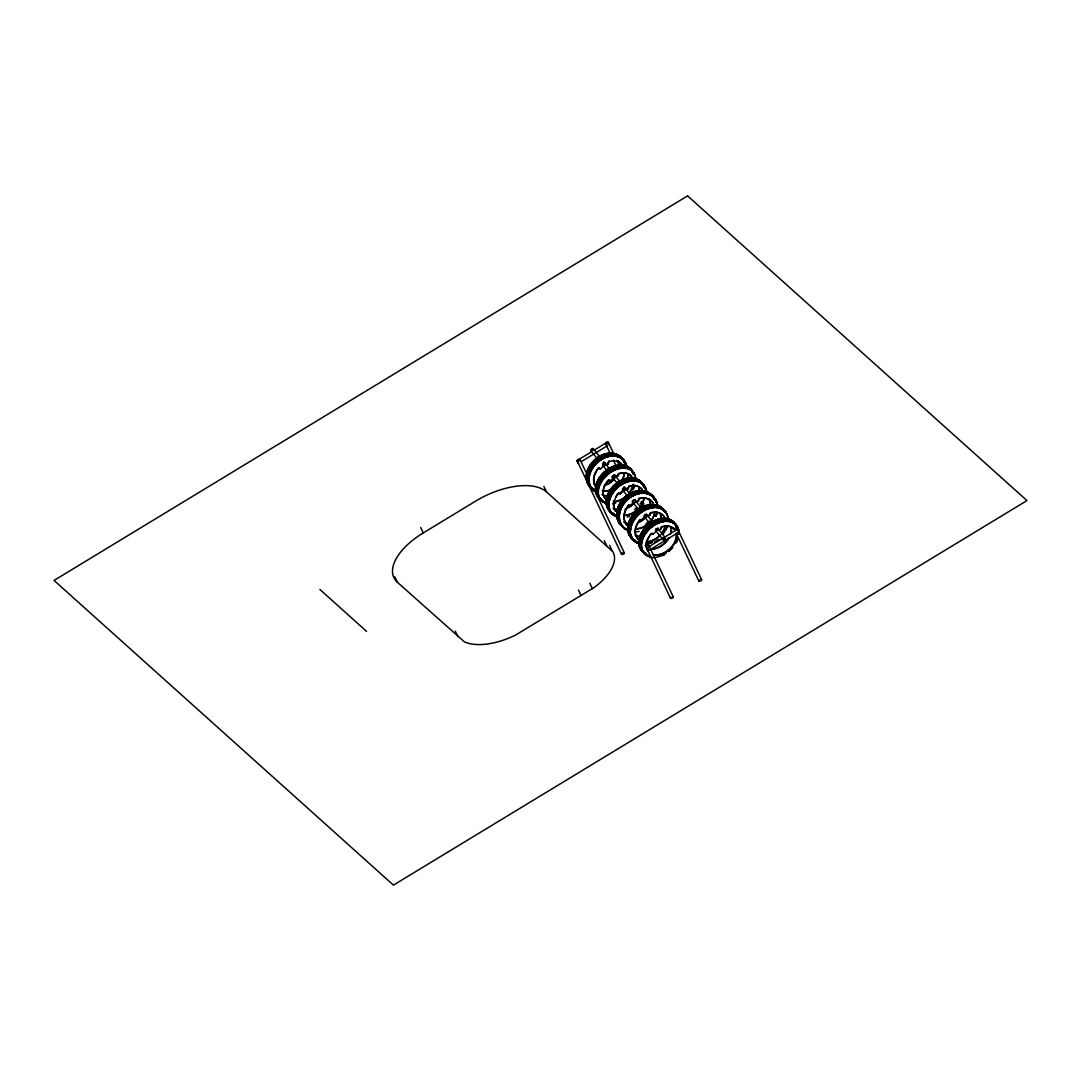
<?xml version="1.0" encoding="UTF-8"?>
<svg xmlns="http://www.w3.org/2000/svg" width="1081" height="1081" viewBox="0 0 1081 1081"><rect width="100%" height="100%" fill="white"/><g stroke="black" fill="none" stroke-linecap="round" stroke-linejoin="round"><path stroke-width="1.5" d="M615.13 477.113A12.742 8.837 -41.2 0 1 617.954 476.005L618.967 473.397A17.201 11.932 -41.2 0 1 622.859 472.775M618.305 473.654L617.913 474.762M661.032 527.92L661.41 526.812L661.059 529.15A12.742 8.837 -41.2 0 0 658.248 530.258M624.129 490.234L622.872 490.45L623.359 488.639A1.716 1.419 -45.8 0 1 624.534 487.963L625.818 488.423L625.25 489.436M632.534 501.26L632.871 502.543M607.873 463.168L608.319 463.979A12.742 9.648 -43.2 0 0 600.306 469.14L598.752 467.614L598.198 468.154A17.201 13.026 -43.2 0 0 595.536 486.409M625.534 489.909A12.742 9.31 -42.3 0 1 628.372 488.815L627.926 487.99M647.1 516.502A12.742 9.31 -42.3 0 1 649.924 515.407L649.857 514.124M617.521 475.113L617.954 476.005M647.006 515.083L644.925 514.502L644.614 516.691M612.238 476.843L613.94 474.951M576.862 460.668L578.47 463.33L576.862 460.668L591.239 451.953M677.611 529.298L647.411 547.621L648.208 549.418L649.032 550.27L679.219 531.947L677.611 529.298L677.801 530.082M649.032 550.27L647.411 547.621M609.157 480.383L608.022 480.423A17.201 11.932 -41.2 0 0 606.198 482.734M652.235 533.541L653.046 534.298A12.742 8.837 -41.2 0 1 655.383 532.109M638.371 499.935L639.249 498.3A17.201 13.54 -44.5 0 1 652.762 502.516M632.682 500.827L634.115 499.76M602.603 463.654C603.32 461.303 607.373 463.452 604.792 464.816M655.613 529.163L658.14 528.339M608.198 462.654L609.144 461.101M647.114 515.759L647.195 514.799L646.1 514.556A1.716 1.419 -45.8 0 0 644.925 515.232L645.006 517.164M626.615 507.786A17.201 13.54 -44.5 0 1 628.331 505.368L628.872 504.827L628.601 505.638A17.201 13.54 -44.5 0 0 627.899 526.082M597.658 457.858L597.982 457.533A1.73 0.716 -36.9 0 1 598.347 457.249M619.602 493.301L618.332 493.085A17.201 12.553 -42.3 0 0 615.805 496.692M624.548 490.45A12.742 9.31 -42.3 0 0 620.359 493.963L618.629 493.409A17.201 12.553 -42.3 0 0 615.602 511.286M646.114 517.042A12.742 9.31 -42.3 0 0 641.925 520.556L640.182 520.002A17.201 12.553 -42.3 0 0 639.493 540.203M608.873 480.234L608.319 480.761A17.201 11.932 -41.2 0 0 607.036 500.314M652.384 533.771L651.424 533.906A17.201 11.932 -41.2 0 0 647.938 551.269M607.36 469.627L608.076 469.046M650.465 522.785L651.181 522.204M634.952 502.07L635.831 500.895L635.033 499.922M614.548 477.005L615.075 475.235M657.653 530.149L658.491 528.771M624.48 489.22C627.75 486.923 620.859 487.423 622.737 490.22M394.849 576.876L397.443 582.335L464.33 641.79A51.523 25.525 -25.4 0 0 515.326 635.196L594.158 587.51A50.672 25.106 -25.4 0 0 612.859 551.702L546.486 491.869L543.892 486.409M654.181 542.243L658.829 539.257M397.443 582.335A57.334 28.403 -25.4 0 1 423.252 532.919L475.816 501.016A57.334 28.403 -25.4 0 1 546.486 491.869M594.118 450.196L607.049 442.345M581.348 461.587L607.225 445.872M656.883 530.663L655.681 530.947L656.221 529.19A1.716 1.365 -44.3 0 1 657.383 528.528L658.194 528.393M634.196 502.597L632.858 502.692L633.263 500.787A1.716 1.486 -49 0 1 634.425 500.111L635.493 500.341M613.413 477.707L612.522 477.559L613.103 476.045A1.716 1.365 -44.3 0 1 614.278 475.37L615.075 475.464M618.602 474.005L619.264 473.735A17.201 11.932 -41.2 0 1 631.912 476.991M661.707 527.15L662.383 526.879A17.201 11.932 -41.2 0 1 675.017 530.149M664.464 555.039L654.748 557.755L650.276 557.296M628.615 486.896L629.277 486.045A17.201 12.553 -42.3 0 1 635.682 485.68M628.601 486.315L629.561 486.369A17.201 12.553 -42.3 0 1 642.546 490.017M650.167 512.907L651.127 512.962A17.201 12.553 -42.3 0 1 664.099 516.61M603.657 465.533L602.671 465.222L603.184 463.641A1.716 1.446 -47.2 0 1 604.36 462.965L605.468 463.222M608.454 461.357L609.414 461.398A17.201 13.026 -43.2 0 1 622.642 465.316M638.574 498.557L639.533 498.584A17.201 13.54 -44.5 0 1 653.032 502.787M608.833 468.627L609.725 468.614M619.21 481.572L620.048 481.491M635.79 531.825L639.128 531.433M679.125 531.947L678.395 531.095M640.817 519.515L641.925 520.556M652.289 533.501L652.924 534.19M319.868 589.442L366.594 631.399M609.279 480.437L609.927 481.14A12.742 8.837 -41.2 0 1 612.265 478.951M619.71 493.274L620.359 493.963M599.131 467.992L600.306 469.14M609.927 481.14L608.576 479.896M629.142 505.097L630.534 506.476A12.742 10.026 -44.5 0 1 634.682 502.908M638.074 500.841L638.533 501.3A12.742 10.026 -44.5 0 0 635.669 502.368M598.752 467.614L598.482 468.451A17.201 13.026 -43.2 0 0 595.82 486.707M651.992 533.392L651.127 533.568A17.201 11.932 -41.2 0 0 649.316 535.892M593.239 448.723L599.59 456.56M603.833 461.776L609.13 468.316M614.413 474.843L619.71 481.369M623.953 486.599L629.237 493.125M634.533 499.652L640.884 507.489M646.181 514.029L652.532 521.866M657.829 528.393L665.247 537.527M590.875 450.736L596.172 457.263M602.522 465.1L606.765 470.33M612.049 476.856L616.292 482.072M622.561 490.071L626.872 495.139M632.169 501.665L638.52 509.502M643.817 516.029L650.167 523.866M655.464 530.406L662.883 539.541M608.09 443.534L608.671 444.75M677.138 528.096A1.554 0.77 -25.4 0 1 675.233 529.663A1.554 0.77 -25.4 0 1 674.801 528.406A1.554 0.77 -25.4 0 1 677.138 528.096L701.623 579.646M676.463 533.892L698.785 580.889M608.333 442.318A1.554 0.77 -25.4 0 1 606.414 443.899A1.554 0.77 -25.4 0 1 605.995 442.629A1.554 0.77 -25.4 0 1 608.333 442.318L613.346 452.871M616.913 460.398L619.062 464.911M605.495 443.575L610.495 454.115M613.359 460.141L615.508 464.654M648.303 544.243A1.554 0.77 -25.4 0 1 646.384 545.81A1.554 0.77 -25.4 0 1 645.952 544.54A1.554 0.77 -25.4 0 1 648.303 544.243L673.274 596.847M645.465 545.486L670.436 598.09M579.997 459.533A1.554 0.77 -25.4 0 1 578.078 461.101A1.554 0.77 -25.4 0 1 577.646 459.83A1.554 0.77 -25.4 0 1 579.997 459.533L586.429 473.086M595.009 491.152L624.332 552.904M577.159 460.776L621.494 554.148M609.562 545.365L612.157 550.837M604.32 540.662L606.914 546.121M589.794 583.227L592.388 588.699M578.511 590.077L581.105 595.55M420.658 527.447L423.252 532.919M455.277 631.128L457.871 636.587M638.844 498.827L638.533 501.3M608.738 461.655L608.319 463.979M650.451 513.218L649.924 515.407M628.885 486.626L628.372 488.815M701.029 579.308A1.554 0.77 -25.4 0 1 701.299 580.429A1.554 0.77 -25.4 0 1 699.177 581.2A1.554 0.77 -25.4 0 1 699.272 579.943M623.034 552.661A1.554 0.77 -25.4 0 1 624.264 553.35A1.554 0.77 -25.4 0 1 622.088 554.485A1.554 0.77 -25.4 0 1 621.98 553.202M672.963 596.563A1.554 0.77 -25.4 0 1 672.787 597.793A1.554 0.77 -25.4 0 1 670.747 598.374A1.554 0.77 -25.4 0 1 670.936 597.144M647.735 555.553A21.458 14.877 -41.2 0 1 649.586 527.298A21.458 14.877 -41.2 0 1 677.976 528.879M648.6 555.431A21.458 14.877 -41.2 0 1 647.735 528.028A21.458 14.877 -41.2 0 1 677.098 527.042M676.314 533.055A17.201 11.932 -41.2 0 1 669.963 549.107A17.201 11.932 -41.2 0 1 653.14 554.783M676.22 533.811A17.201 11.932 -41.2 0 1 669.112 549.27A17.201 11.932 -41.2 0 1 652.843 554.445M646.06 544.581A17.201 11.932 -41.2 0 1 648.546 537.095M662.085 526.542A17.201 11.932 -41.2 0 1 674.72 529.812M643.492 551.81A21.188 14.688 -41.2 0 1 646.992 525.744A21.188 14.688 -41.2 0 1 674.125 523.082M671.233 527.244A17.201 11.932 -41.2 0 1 671.125 533.149M669.031 538.162A17.201 11.932 -41.2 0 1 651.613 549.337M670.936 526.906A17.201 11.932 -41.2 0 1 670.463 534.068M668.734 537.811A17.201 11.932 -41.2 0 1 651.316 548.999M649.857 556.512A21.188 14.688 -41.2 0 1 649.019 529.46A21.188 14.688 -41.2 0 1 678.017 528.474M678.409 529.744A21.188 14.688 -41.2 0 1 678.76 533.973M677.841 538.568A21.188 14.688 -41.2 0 1 676.341 542.054M672.517 547.54A21.188 14.688 -41.2 0 1 668.477 551.324M649.735 556.729A21.458 14.877 -41.2 0 1 651.681 526.866A21.458 14.877 -41.2 0 1 678.99 533.919M678.057 538.554A21.458 14.877 -41.2 0 1 675.909 543.243M672.679 547.648A21.458 14.877 -41.2 0 1 668.585 551.472M666.315 553.094A21.458 14.877 -41.2 0 1 663.923 554.472M648.397 555.931A21.188 14.688 -41.2 0 1 650.208 528.028A21.188 14.688 -41.2 0 1 678.26 529.582M678.517 530.92A21.188 14.688 -41.2 0 1 678.611 533.811M677.692 538.392A21.188 14.688 -41.2 0 1 676.193 541.878M672.368 547.378A21.188 14.688 -41.2 0 1 669.409 550.283M647.411 554.796A21.188 14.688 -41.2 0 1 648.546 527.514A21.188 14.688 -41.2 0 1 676.882 527.177M645.857 553.404A21.458 14.877 -41.2 0 1 647.006 525.785A21.458 14.877 -41.2 0 1 675.693 525.434M647.897 555.729A21.458 14.877 -41.2 0 1 649.735 527.474A21.458 14.877 -41.2 0 1 678.138 529.055M671.22 548.081A21.458 14.877 -41.2 0 1 668.085 550.891M649.586 556.553A21.458 14.877 -41.2 0 1 651.532 526.69A21.458 14.877 -41.2 0 1 678.841 533.744M677.909 538.392A21.458 14.877 -41.2 0 1 676.395 541.919M672.517 547.472A21.458 14.877 -41.2 0 1 668.436 551.31M641.344 548.013A21.188 14.688 -41.2 0 1 655.883 523.474A21.188 14.688 -41.2 0 1 677.909 529.163M675.193 542.608A21.188 14.688 -41.2 0 1 673.72 544.838M672.004 546.959A21.188 14.688 -41.2 0 1 667.977 550.742M648.032 555.512A21.188 14.688 -41.2 0 1 641.749 549.283M646.222 553.81A21.458 14.877 -41.2 0 1 648.06 525.555A21.458 14.877 -41.2 0 1 676.463 527.136M671.909 520.961A21.188 14.688 -41.2 0 1 675.828 525.974M646.357 553.607A21.188 14.688 -41.2 0 1 643.857 530.42A21.188 14.688 -41.2 0 1 670.774 520.285M644.627 553.107A21.188 14.688 -41.2 0 1 648.127 527.042A21.188 14.688 -41.2 0 1 675.26 524.38M646.843 554.526A21.458 14.877 -41.2 0 1 647.992 526.906A21.458 14.877 -41.2 0 1 676.679 526.555M640.857 543.608A21.188 14.688 -41.2 0 1 658.153 522.204A21.188 14.688 -41.2 0 1 677.746 529.001M671.855 546.783A21.188 14.688 -41.2 0 1 667.828 550.567M645.519 554.134A21.188 14.688 -41.2 0 1 641.195 547.837M617.075 516.461A21.458 15.675 -42.3 0 1 617.413 486.193A21.458 15.675 -42.3 0 1 646.154 491.95M612.765 514.164A21.458 15.675 -42.3 0 1 617.67 485.099A21.458 15.675 -42.3 0 1 645.222 488.531M644.235 497.868A17.201 12.553 -42.3 0 1 639.52 507.894M638.506 508.989A17.201 12.553 -42.3 0 1 624.642 515.488M643.952 497.544A17.201 12.553 -42.3 0 1 639.222 507.57M638.222 508.678A17.201 12.553 -42.3 0 1 624.345 515.178M615.305 510.975A17.201 12.553 -42.3 0 1 614.157 500.544M636.844 485.95A17.201 12.553 -42.3 0 1 642.249 489.693M613.873 513.624A21.188 15.472 -42.3 0 1 607.265 507.043M606.833 505.705A21.188 15.472 -42.3 0 1 618.521 482.004A21.188 15.472 -42.3 0 1 641.749 483.234M611.576 512.475A21.188 15.472 -42.3 0 1 615.711 484.342A21.188 15.472 -42.3 0 1 643.195 485.815M639.02 487.639A17.201 12.553 -42.3 0 1 639.412 491.193M633.588 503.57A17.201 12.553 -42.3 0 1 624.98 509.11M616.075 509.624A17.201 12.553 -42.3 0 1 612.995 508.192M638.736 487.315A17.201 12.553 -42.3 0 1 639.128 490.869M633.29 503.26A17.201 12.553 -42.3 0 1 627.331 507.665M618.17 509.719A17.201 12.553 -42.3 0 1 613.657 508.448M614.035 515.178A21.188 15.472 -42.3 0 1 618.17 487.045A21.188 15.472 -42.3 0 1 645.654 488.517M646.1 489.855A21.188 15.472 -42.3 0 1 646.56 492.733M616.332 516.704A21.458 15.675 -42.3 0 1 618.778 486.315A21.458 15.675 -42.3 0 1 646.789 492.652M643.952 503.76A21.458 15.675 -42.3 0 1 642.506 506.057M629.642 516.218A21.458 15.675 -42.3 0 1 627.142 517.029M638.912 481.788A21.188 15.472 -42.3 0 1 646.411 492.571M613.886 515.015A21.188 15.472 -42.3 0 1 613.062 492.301A21.188 15.472 -42.3 0 1 637.56 481.329M637.952 480.734A21.188 15.472 -42.3 0 1 644.546 487.315M612.927 513.961A21.188 15.472 -42.3 0 1 612.116 491.247A21.188 15.472 -42.3 0 1 636.601 480.275M613.724 513.84A21.458 15.675 -42.3 0 1 614.049 485.288A21.458 15.675 -42.3 0 1 643.263 485.518M613.711 515.218A21.458 15.675 -42.3 0 1 620.129 485.045A21.458 15.675 -42.3 0 1 646.654 492.49M615.846 515.786A21.188 15.472 -42.3 0 1 616.832 486.963A21.188 15.472 -42.3 0 1 645.452 489.153M611.751 513.056A21.458 15.675 -42.3 0 1 616.656 483.977A21.458 15.675 -42.3 0 1 644.208 487.409M611.914 512.853A21.188 15.472 -42.3 0 1 616.062 484.72A21.188 15.472 -42.3 0 1 643.533 486.193M641.641 501.381A21.188 15.472 -42.3 0 1 640.209 503.651M636.614 507.813A21.188 15.472 -42.3 0 1 634.533 509.637M614.967 514.826A21.188 15.472 -42.3 0 1 613.994 487.95A21.188 15.472 -42.3 0 1 642.857 484.45M616.197 515.515A21.458 15.675 -42.3 0 1 614.494 487.153A21.458 15.675 -42.3 0 1 644.371 486.734M614.373 514.542A21.458 15.675 -42.3 0 1 615.373 485.355A21.458 15.675 -42.3 0 1 644.357 487.572M613.873 513.988A21.458 15.675 -42.3 0 1 614.197 485.437A21.458 15.675 -42.3 0 1 643.411 485.68M606.981 502.03A21.188 15.472 -42.3 0 1 623.129 480.586A21.188 15.472 -42.3 0 1 643.681 486.355M612.062 513.016A21.188 15.472 -42.3 0 1 607.009 503.543M619.872 493.436A12.742 9.31 -42.3 0 1 622.183 491.22M625.048 489.369A12.742 9.31 -42.3 0 1 627.885 488.274M638.628 543.054A21.458 15.675 -42.3 0 1 637.587 514.043A21.458 15.675 -42.3 0 1 667.247 515.623M638.168 542.554A21.458 15.675 -42.3 0 1 635.196 515.569A21.458 15.675 -42.3 0 1 665.031 511.327M665.247 527.042A17.201 12.553 -42.3 0 1 661.086 534.487M660.072 535.581A17.201 12.553 -42.3 0 1 646.208 542.081M664.964 526.717A17.201 12.553 -42.3 0 1 661.721 533.014M659.788 535.257A17.201 12.553 -42.3 0 1 647.208 541.689M639.195 539.878A17.201 12.553 -42.3 0 1 635.723 527.136M636.168 525.839A17.201 12.553 -42.3 0 1 639.898 519.677M650.843 512.637A17.201 12.553 -42.3 0 1 658.41 512.543M659.505 512.907A17.201 12.553 -42.3 0 1 663.815 516.286M659.288 506.259A21.188 15.472 -42.3 0 0 633.263 514.718A21.188 15.472 -42.3 0 0 632.993 538.906A21.188 15.472 -42.3 0 1 635.898 512.178A21.188 15.472 -42.3 0 1 663.464 509.989M660.45 506.975A21.188 15.472 -42.3 0 1 663.315 509.827M660.586 514.232A17.201 12.553 -42.3 0 1 660.977 517.785M637.641 536.217A17.201 12.553 -42.3 0 1 635.506 535.365M660.288 513.907A17.201 12.553 -42.3 0 1 660.68 517.461M639.736 536.311A17.201 12.553 -42.3 0 1 635.223 535.041M667.653 516.448A21.188 15.472 -42.3 0 1 668.126 519.326M666.95 526.744A21.188 15.472 -42.3 0 1 665.315 530.298M639.398 543.54A21.188 15.472 -42.3 0 1 636.763 542.486M635.601 541.77A21.188 15.472 -42.3 0 1 631.007 535.176M630.52 530.785A21.188 15.472 -42.3 0 1 654.789 507.53M656.329 507.57A21.188 15.472 -42.3 0 1 665.923 512.705M666.855 513.705A21.458 15.675 -42.3 0 1 668.355 519.245M667.166 526.758A21.458 15.675 -42.3 0 1 665.518 530.352M664.829 531.514A21.458 15.675 -42.3 0 1 663.234 533.771M652.451 542.297A21.458 15.675 -42.3 0 1 648.708 543.621M639.276 543.757A21.458 15.675 -42.3 0 1 636.304 516.772A21.458 15.675 -42.3 0 1 666.139 512.529M667.518 516.286A21.188 15.472 -42.3 0 1 667.977 519.164M666.801 526.582A21.188 15.472 -42.3 0 1 665.166 530.136M637.898 542.919A21.188 15.472 -42.3 0 1 630.858 535.014M630.372 530.622A21.188 15.472 -42.3 0 1 644.114 510.367A21.188 15.472 -42.3 0 1 664.95 511.489M634.493 540.554A21.188 15.472 -42.3 0 1 629.899 533.96M629.601 532.555A21.188 15.472 -42.3 0 1 642.371 509.773A21.188 15.472 -42.3 0 1 664.829 511.489M635.29 540.432A21.458 15.675 -42.3 0 1 635.614 511.881A21.458 15.675 -42.3 0 1 664.829 512.11M638.776 543.216A21.458 15.675 -42.3 0 1 637.074 514.853A21.458 15.675 -42.3 0 1 666.95 514.434M667.747 516.164A21.458 15.675 -42.3 0 1 668.22 519.083M667.031 526.596A21.458 15.675 -42.3 0 1 665.369 530.19M652.302 542.135A21.458 15.675 -42.3 0 1 648.573 543.459M639.128 543.594A21.458 15.675 -42.3 0 1 636.155 516.623A21.458 15.675 -42.3 0 1 665.991 512.38M638.898 543A21.188 15.472 -42.3 0 1 632.236 538.379M631.534 537.216A21.188 15.472 -42.3 0 1 637.871 514.34A21.188 15.472 -42.3 0 1 661.396 508.597M663.639 510.137A21.188 15.472 -42.3 0 1 665.437 512.164M633.304 539.649A21.458 15.675 -42.3 0 1 636.114 512.421A21.458 15.675 -42.3 0 1 664.018 510.205M633.48 539.446A21.188 15.472 -42.3 0 1 636.25 512.556A21.188 15.472 -42.3 0 1 663.815 510.367M634.088 540.108A21.188 15.472 -42.3 0 1 634.371 515.934A21.188 15.472 -42.3 0 1 660.383 507.475M662.626 509.029A21.188 15.472 -42.3 0 1 664.423 511.043M636.398 541.635A21.458 15.675 -42.3 0 1 636.723 513.083A21.458 15.675 -42.3 0 1 665.937 513.326M633.452 539.797A21.458 15.675 -42.3 0 1 636.25 512.583A21.458 15.675 -42.3 0 1 664.166 510.367M635.439 540.581A21.458 15.675 -42.3 0 1 635.763 512.029A21.458 15.675 -42.3 0 1 664.977 512.272M633.628 539.608A21.188 15.472 -42.3 0 1 628.561 530.136M628.547 528.623A21.188 15.472 -42.3 0 1 652.816 505.354M654.356 505.408A21.188 15.472 -42.3 0 1 663.95 510.529M638.763 542.838A21.188 15.472 -42.3 0 1 633.628 519.096A21.188 15.472 -42.3 0 1 661.261 508.435M662.423 509.151A21.188 15.472 -42.3 0 1 665.288 512.002M641.438 520.029A12.742 9.31 -42.3 0 1 643.749 517.813M646.614 515.961A12.742 9.31 -42.3 0 1 649.451 514.867M628.939 494.49A1.73 0.784 -37.5 0 1 629.331 494.328M626.926 529.704A21.458 16.891 -44.5 0 1 626.602 499.098A21.458 16.891 -44.5 0 1 656.505 502.3M627.912 529.785A21.458 16.891 -44.5 0 1 625.494 499.3A21.458 16.891 -44.5 0 1 656.059 501.854M654.708 513.772A17.201 13.54 -44.5 0 1 651.667 520.285M647.573 524.623A17.201 13.54 -44.5 0 1 635.817 529.001M654.437 513.502A17.201 13.54 -44.5 0 1 651.397 520.002M650.492 521.191A17.201 13.54 -44.5 0 1 635.547 528.717M627.629 525.798A17.201 13.54 -44.5 0 1 625.899 509.07M618.764 521.826A21.188 16.674 -44.5 0 1 622.359 500.057A21.188 16.674 -44.5 0 1 643.911 491.112M645.398 491.504A21.188 16.674 -44.5 0 1 652.465 496.544M645.533 491.639A21.188 16.674 -44.5 0 1 654.032 499.26M618.9 521.961A21.188 16.674 -44.5 0 1 622.494 500.192A21.188 16.674 -44.5 0 1 644.046 491.26M649.046 499.071A17.201 13.54 -44.5 0 1 650.492 503.76M646.127 516.745A17.201 13.54 -44.5 0 1 639.222 522.312M627.439 523.69A17.201 13.54 -44.5 0 1 624.196 522.096M648.776 498.8A17.201 13.54 -44.5 0 1 650.289 504.773M644.871 517.596A17.201 13.54 -44.5 0 1 638.952 522.042M627.156 523.42A17.201 13.54 -44.5 0 1 623.926 521.812M625.088 528.65A21.188 16.674 -44.5 0 1 628.034 499.246A21.188 16.674 -44.5 0 1 656.356 501.625M656.87 503.03A21.188 16.674 -44.5 0 1 657.478 506.057M656.964 512.583A21.188 16.674 -44.5 0 1 655.681 516.286M629.074 530.609A21.188 16.674 -44.5 0 1 626.318 529.433M628.953 530.839A21.458 16.891 -44.5 0 1 627.899 499.084A21.458 16.891 -44.5 0 1 657.721 505.976M657.207 512.583A21.458 16.891 -44.5 0 1 655.897 516.34M647.708 493.855A21.188 16.674 -44.5 0 1 656.221 501.476M656.735 502.895A21.188 16.674 -44.5 0 1 657.343 505.922M621.089 524.19A21.188 16.674 -44.5 0 1 623.561 503.881A21.188 16.674 -44.5 0 1 643.087 493.139M624.048 527.582A21.188 16.674 -44.5 0 1 619.008 520.529M618.318 515.907A21.188 16.674 -44.5 0 1 629.169 496.503A21.188 16.674 -44.5 0 1 649.559 494.125M650.803 494.909A21.188 16.674 -44.5 0 1 653.883 497.99M622.467 526.352A21.458 16.891 -44.5 0 1 625.44 496.584A21.458 16.891 -44.5 0 1 654.127 498.99M627.061 529.839A21.458 16.891 -44.5 0 1 628.156 498.017A21.458 16.891 -44.5 0 1 657.262 505.503M624.777 528.704A21.458 16.891 -44.5 0 1 629.966 497.233A21.458 16.891 -44.5 0 1 657.586 505.84M657.059 512.448A21.458 16.891 -44.5 0 1 655.762 516.205M628.818 530.703A21.458 16.891 -44.5 0 1 626.034 529.501M619.21 519.623A21.188 16.674 -44.5 0 1 633.669 494.828A21.188 16.674 -44.5 0 1 656.41 502.557M627.196 529.622A21.188 16.674 -44.5 0 1 621.548 525.096M620.764 523.853A21.188 16.674 -44.5 0 1 619.589 521.11M622.926 526.825A21.458 16.891 -44.5 0 1 625.913 497.057A21.458 16.891 -44.5 0 1 654.586 499.463M648.411 522.218A21.458 16.891 -44.5 0 1 646.316 524.096M648.262 522.069A21.188 16.674 -44.5 0 1 646.195 523.92M623.088 526.623A21.188 16.674 -44.5 0 1 624.683 498.476A21.458 16.891 -44.5 0 1 653.262 496.99M649.357 521.204A21.188 16.674 -44.5 0 1 646.33 524.055M623.224 526.758A21.188 16.674 -44.5 0 1 621.332 502.881A21.188 16.674 -44.5 0 1 645.992 492.112M647.411 492.625A21.188 16.674 -44.5 0 1 653.059 497.152A21.188 16.674 -44.5 0 0 624.683 498.476A21.458 16.891 -44.5 0 0 623.061 526.96M619.805 522.88A21.188 16.674 -44.5 0 1 628.047 496.652A21.188 16.674 -44.5 0 1 653.492 497.598M623.494 527.406A21.458 16.891 -44.5 0 1 626.48 497.638A21.458 16.891 -44.5 0 1 655.167 500.044M622.602 526.488A21.458 16.891 -44.5 0 1 625.588 496.72A21.458 16.891 -44.5 0 1 654.262 499.125M619.075 519.488A21.188 16.674 -44.5 0 1 633.534 494.693A21.188 16.674 -44.5 0 1 656.275 502.422M624.48 528.028A21.188 16.674 -44.5 0 1 621.399 524.947M620.616 523.717A21.188 16.674 -44.5 0 1 619.454 520.974M630.074 506.003A12.742 10.026 -44.5 0 1 632.358 503.746M606.117 503.003A21.458 14.877 -41.2 0 1 605.252 475.599A21.458 14.877 -41.2 0 1 634.615 474.6M604.157 501.854A21.458 14.877 -41.2 0 1 605.995 473.613A21.458 14.877 -41.2 0 1 634.385 475.181M633.344 484.558A17.201 11.932 -41.2 0 1 629.358 493.22M623.94 498.3A17.201 11.932 -41.2 0 1 613.589 502.003M633.047 484.22A17.201 11.932 -41.2 0 1 629.061 492.882M624.845 497.084A17.201 11.932 -41.2 0 1 613.278 501.652M606.738 499.963A17.201 11.932 -41.2 0 1 603.347 488.963M603.698 487.707A17.201 11.932 -41.2 0 1 605.428 483.95M624.088 472.789A17.201 11.932 -41.2 0 1 631.615 476.653M600.374 498.652A21.188 14.688 -41.2 0 1 603.874 472.586A21.188 14.688 -41.2 0 1 631.02 469.938M600.523 498.827A21.188 14.688 -41.2 0 1 604.022 472.762A21.188 14.688 -41.2 0 1 631.169 470.1M628.115 474.1A17.201 11.932 -41.2 0 1 628.399 477.532M607.265 496.179A17.201 11.932 -41.2 0 1 601.955 494.503M627.818 473.762A17.201 11.932 -41.2 0 1 628.102 477.194M606.968 495.828A17.201 11.932 -41.2 0 1 604.644 495.476M630.98 470.303A21.188 14.688 -41.2 0 1 634.898 475.316M635.304 476.599A21.188 14.688 -41.2 0 1 635.669 479.369M634.723 485.41A21.188 14.688 -41.2 0 1 633.236 488.896M605.428 502.949A21.188 14.688 -41.2 0 1 602.928 479.761A21.188 14.688 -41.2 0 1 629.845 469.64M606.468 503.408A21.458 14.877 -41.2 0 1 607.698 474.127A21.458 14.877 -41.2 0 1 635.75 479.113M634.79 485.234A21.458 14.877 -41.2 0 1 632.642 489.923M615.751 503.097A21.458 14.877 -41.2 0 1 612.481 503.746M601.928 500.435A21.188 14.688 -41.2 0 1 597.604 494.139M597.266 489.909A21.188 14.688 -41.2 0 1 612.143 469.613A21.188 14.688 -41.2 0 1 632.574 471.708M600.198 498.854A21.458 14.877 -41.2 0 1 605.144 471.221A21.458 14.877 -41.2 0 1 632.439 472.113M626.818 495.625A21.188 14.688 -41.2 0 1 624.71 497.422M606.09 502.611A21.188 14.688 -41.2 0 1 603.982 476.897A21.188 14.688 -41.2 0 1 633.047 472.262M603.103 500.665A21.458 14.877 -41.2 0 1 604.941 472.411A21.458 14.877 -41.2 0 1 633.344 473.978M600.887 499.233A21.188 14.688 -41.2 0 1 596.563 492.936M596.307 491.598A21.188 14.688 -41.2 0 1 609.508 469.289A21.188 14.688 -41.2 0 1 631.52 470.519M632.155 471.235A21.188 14.688 -41.2 0 1 633.344 473.546M601.509 499.949A21.188 14.688 -41.2 0 1 604.347 474.532A21.188 14.688 -41.2 0 1 631.358 470.221M601.333 500.152A21.458 14.877 -41.2 0 1 606.292 472.519A21.458 14.877 -41.2 0 1 633.574 473.41M600.86 499.598A21.458 14.877 -41.2 0 1 606.536 471.384A21.458 14.877 -41.2 0 1 633.493 474.154M600.347 499.017A21.458 14.877 -41.2 0 1 605.306 471.384A21.458 14.877 -41.2 0 1 632.588 472.275M601.036 499.408A21.188 14.688 -41.2 0 1 606.644 471.532A21.188 14.688 -41.2 0 1 633.263 474.275M592.023 450.831A1.554 0.932 -39 0 1 590.78 449.953A1.554 0.932 -39 0 1 592.766 448.507A1.554 0.932 -39 0 1 592.983 450.128M593.604 490.342A21.458 16.242 -43.2 0 1 597.955 460.655A21.458 16.242 -43.2 0 1 625.94 464.56M593.158 489.869A21.458 16.242 -43.2 0 1 596.78 460.776A21.458 16.242 -43.2 0 1 625.007 462.695M624.534 473.383A17.201 13.026 -43.2 0 1 622.453 479.923M609.035 490.625A17.201 13.026 -43.2 0 1 602.549 490.909M624.25 473.086A17.201 13.026 -43.2 0 1 622.17 479.626M608.765 490.328A17.201 13.026 -43.2 0 1 602.279 490.612M616.805 461.101A17.201 13.026 -43.2 0 1 622.359 465.019M591.861 488.099A21.188 16.039 -43.2 0 1 589.131 467.141A21.188 16.039 -43.2 0 1 610.549 453.331M615.103 453.952A21.188 16.039 -43.2 0 1 621.953 458.776M594.509 489.625A21.188 16.039 -43.2 0 1 589.037 485.288M588.294 484.099A21.188 16.039 -43.2 0 1 591.199 464.235A21.188 16.039 -43.2 0 1 610.697 453.48M615.238 454.115A21.188 16.039 -43.2 0 1 617.927 455.223M619.129 455.966A21.188 16.039 -43.2 0 1 622.088 458.939M618.454 461.182A17.201 13.026 -43.2 0 1 619.778 465.735M617.656 474.829A17.201 13.026 -43.2 0 1 616.089 477.302M614.184 479.586A17.201 13.026 -43.2 0 1 604.252 485.531M596.577 485.531A17.201 13.026 -43.2 0 1 594.401 484.626M618.17 460.884A17.201 13.026 -43.2 0 1 619.494 465.438M614.9 478.18A17.201 13.026 -43.2 0 1 605.306 484.829M624.494 461.479A21.188 16.039 -43.2 0 1 626.331 465.343M594.401 490.801A21.188 16.039 -43.2 0 1 594.145 466.06A21.188 16.039 -43.2 0 1 620.318 457.776M594.226 491.004A21.458 16.242 -43.2 0 1 598.577 461.317A21.458 16.242 -43.2 0 1 626.561 465.222M621.386 458.371A21.188 16.039 -43.2 0 1 626.183 465.195M594.253 490.652A21.188 16.039 -43.2 0 1 594.01 465.911A21.188 16.039 -43.2 0 1 620.183 457.628M621.548 458.249A21.188 16.039 -43.2 0 1 624.777 462.83M593.32 489.666A21.188 16.039 -43.2 0 1 593.658 464.208A21.188 16.039 -43.2 0 1 620.453 457.385M594.226 489.693A21.458 16.242 -43.2 0 1 592.631 461.83A21.458 16.242 -43.2 0 1 622.156 458.614M596.28 491.896A21.458 16.242 -43.2 0 1 596.671 462.019A21.458 16.242 -43.2 0 1 626.075 464.708M596.617 492.247A21.458 16.242 -43.2 0 1 597.009 462.384A21.458 16.242 -43.2 0 1 626.412 465.073M588.523 478.978A21.188 16.039 -43.2 0 1 605.238 456.939A21.188 16.039 -43.2 0 1 625.845 464.83M593.915 490.301A21.188 16.039 -43.2 0 1 588.577 480.532M592.172 488.815A21.458 16.242 -43.2 0 1 594.401 460.979A21.458 16.242 -43.2 0 1 622.642 459.128M592.334 488.612A21.188 16.039 -43.2 0 1 592.091 463.871A21.188 16.039 -43.2 0 1 618.264 455.587M619.467 456.331A21.188 16.039 -43.2 0 1 622.426 459.29M616.17 455.101A21.188 16.039 -43.2 0 1 624.859 463.776M592.929 489.247A21.188 16.039 -43.2 0 1 591.104 466.722A21.188 16.039 -43.2 0 1 614.724 454.75M595.293 490.842A21.458 16.242 -43.2 0 1 595.685 460.979A21.458 16.242 -43.2 0 1 625.088 463.668M592.307 488.963A21.458 16.242 -43.2 0 1 596.658 459.276A21.458 16.242 -43.2 0 1 624.642 463.181M594.361 489.855A21.458 16.242 -43.2 0 1 594.064 460.628A21.458 16.242 -43.2 0 1 623.683 461.29M592.483 488.761A21.188 16.039 -43.2 0 1 587.672 481.95M587.334 480.505A21.188 16.039 -43.2 0 1 599.009 457.844A21.188 16.039 -43.2 0 1 621.71 458.344M624.615 462.019A21.188 16.039 -43.2 0 1 625.71 464.681M593.78 490.139A21.188 16.039 -43.2 0 1 595.982 462.654A21.188 16.039 -43.2 0 1 623.872 460.817M687.57 195.877L54.05 580.429L393.43 885.123L1026.95 500.571L687.57 195.877M663.68 539.73A1.554 0.932 -39 0 0 665.369 537.743A1.554 0.932 -39 0 0 663.139 538.135A1.554 0.932 -39 0 0 663.68 539.73"/></g></svg>
